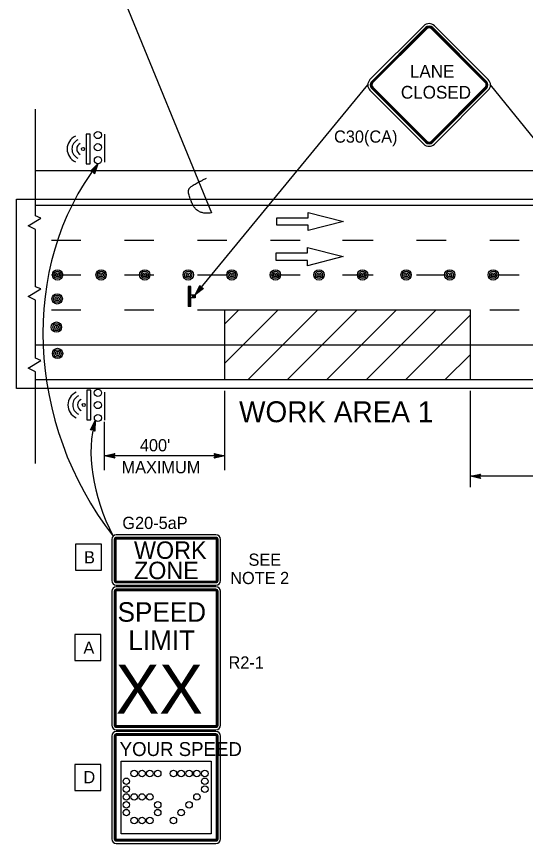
# Model space of a CAD drawing. Extents: x -893 to 867, y -474 to 712.
# Drawn here: x 22.1 to 314.1, y -169 to 305.6 of the extents above; entities that cross this region are included whole.
import ezdxf

# ---------------------------------------------------------------- set-up
doc = ezdxf.new("R2010")
doc.units = 0
for name, color, linetype in [('pp_PRESENTATION', 7, 'Continuous'), ('tcd_PVMT-MARKER', 7, 'Continuous'), ('tcd_SIGN-ROADSIDE', 7, 'Continuous'), ('tcd_SIGN-ROADSIDE-anno', 7, 'Continuous'), ('temp_TRAFFIC-CONES', 7, 'Continuous')]:
    doc.layers.add(name, color=color, linetype=linetype)

msp = doc.modelspace()

# ---------------------------------------------------------------- linework, layer by layer
at = {"layer": 'pp_PRESENTATION'}
for p, q in [((171.53, 187.96), (171.53, 190.09)), ((171.53, 190.09), (189.47, 190.09)), ((189.47, 190.09), (189.47, 193.18)), ((189.47, 193.18), (209.79, 187.96)), ((171.53, 185.84), (171.53, 187.96)), ((189.46, 185.84), (171.53, 185.84)), ((209.79, 187.96), (189.46, 182.74)), ((189.46, 182.74), (189.46, 185.84)), ((189.11, 169.92), (189.11, 173.01)), ((189.11, 173.01), (209.43, 167.8)), ((171.17, 167.8), (171.17, 169.92)), ((171.17, 169.92), (189.11, 169.92)), ((171.17, 165.67), (171.17, 167.8)), ((209.43, 167.8), (189.1, 162.58)), ((189.1, 165.67), (171.17, 165.67)), ((189.1, 162.58), (189.1, 165.67))]:
    msp.add_line(p, q, dxfattribs=at)
msp.add_lwpolyline([(22.13, 200.83), (755.65, 200.83), (755.65, 92.06), (22.13, 92.06)], close=True, dxfattribs=at)
at = {"layer": 'tcd_PVMT-MARKER'}
for p, q in [((33.07, 191.19), (33.07, 252.41)), ((33.07, 217.32), (399.43, 217.32)), ((33.07, 197.32), (399.43, 197.32)), ((33.07, 150.52), (33.07, 183.43)), ((42.09, 177.32), (59.01, 177.32)), ((84.01, 177.32), (100.93, 177.32)), ((125.93, 177.32), (142.85, 177.32)), ((167.85, 177.32), (184.77, 177.32)), ((209.12, 177.32), (226.69, 177.32)), ((251.69, 177.32), (268.61, 177.32)), ((293.61, 177.32), (310.53, 177.32)), ((42.09, 157.32), (59.01, 157.32)), ((84.01, 157.32), (100.93, 157.32)), ((125.93, 157.32), (142.85, 157.32)), ((167.85, 157.32), (184.77, 157.32)), ((209.12, 157.32), (226.69, 157.32)), ((251.69, 157.32), (268.61, 157.32)), ((293.61, 157.32), (310.53, 157.32)), ((33.07, 109.54), (33.07, 142.76)), ((42.09, 137.32), (59.01, 137.32)), ((84.01, 137.32), (100.93, 137.32)), ((125.93, 137.32), (142.85, 137.32)), ((141.58, 137.32), (282.5, 137.32)), ((141.58, 97.32), (141.58, 137.32)), ((167.85, 137.32), (184.77, 137.32)), ((209.12, 137.32), (226.69, 137.32)), ((251.69, 137.32), (268.61, 137.32)), ((282.5, 97.32), (282.5, 137.32)), ((293.61, 137.32), (310.53, 137.32)), ((33.07, 117.12), (401.52, 117.12)), ((33.07, 49.13), (33.07, 101.78)), ((33.07, 97.32), (404.2, 97.32))]:
    msp.add_line(p, q, dxfattribs=at)
for points in [[(33.07, 183.43), (28.72, 185.54), (36.01, 189.92), (33.07, 191.19)], [(33.07, 142.76), (28.72, 144.87), (36.01, 149.24), (33.07, 150.52)], [(141.58, 106.58), (172.32, 137.32)], [(141.58, 129.21), (149.69, 137.32)], [(154.95, 97.32), (194.95, 137.32)], [(177.58, 97.32), (217.58, 137.32)], [(200.2, 97.32), (240.2, 137.32)], [(222.83, 97.32), (262.83, 137.32)], [(245.46, 97.32), (282.5, 134.36)], [(33.07, 101.78), (28.72, 103.89), (36.01, 108.27), (33.07, 109.54)], [(268.08, 97.32), (282.5, 111.73)]]:
    msp.add_lwpolyline(points, dxfattribs=at)
at = {"layer": 'tcd_SIGN-ROADSIDE'}
for p, q in [((72.52, 238.02), (72.52, 221.95)), ((122.21, 150.75), (120.56, 150.75)), ((120.56, 150.75), (120.56, 139.2)), ((121.39, 150.75), (121.39, 139.2)), ((122.21, 139.2), (122.21, 150.75)), ((122.21, 145.8), (123.04, 145.8)), ((122.21, 144.98), (122.21, 144.98)), ((123.04, 144.15), (122.21, 144.15)), ((123.04, 145.8), (124.69, 145.8)), ((123.04, 145.8), (123.04, 144.15)), ((124.69, 144.15), (123.04, 144.15)), ((123.86, 145.8), (123.86, 144.15)), ((124.69, 145.8), (124.69, 144.15)), ((122.21, 139.2), (120.56, 139.2)), ((72.52, 90.03), (72.52, 73.96))]:
    msp.add_line(p, q, dxfattribs=at)
for points in [[(255.8, 300.3), (224.91, 269.42)], [(256.81, 299.29), (225.93, 268.4)], [(291.77, 268.4), (260.89, 299.29)], [(292.79, 269.42), (261.91, 300.3)], [(257.15, 298.95), (226.27, 268.06)], [(257.49, 298.61), (226.61, 267.72)], [(291.09, 267.72), (260.21, 298.61)], [(291.43, 268.06), (260.55, 298.95)], [(224.91, 263.31), (255.8, 232.43)], [(225.93, 264.33), (256.81, 233.44)], [(226.27, 264.67), (257.15, 233.78)], [(226.61, 265.01), (257.49, 234.12)], [(260.21, 234.12), (291.09, 265.01)], [(260.55, 233.78), (291.43, 264.67)], [(260.89, 233.44), (291.77, 264.33)], [(261.91, 232.43), (292.79, 263.31)], [(76.76, 5.49), (76.76, -18.13)], [(78.19, 5.49), (78.19, -18.13)], [(78.67, 5.49), (78.67, -18.13)], [(79.14, 5.73), (79.14, -18.14)], [(136.56, 5.73), (79.14, 5.73)], [(136.56, 8.11), (79.38, 8.11)], [(136.56, 6.68), (79.38, 6.68)], [(136.56, 6.21), (79.38, 6.21)], [(136.8, -18.37), (136.8, 5.49)], [(137.27, -18.15), (137.27, 5.49)], [(137.75, -18.13), (137.75, 5.49)], [(139.17, -18.13), (139.17, 5.49)], [(79.38, -18.37), (136.8, -18.37)], [(79.38, -18.84), (136.56, -18.84)], [(79.38, -19.32), (136.56, -19.32)], [(79.38, -20.75), (136.56, -20.75)], [(136.56, -21.67), (79.38, -21.67)], [(136.56, -23.09), (79.38, -23.09)], [(136.56, -23.57), (79.38, -23.57)], [(76.76, -24.28), (76.76, -101.15)], [(78.19, -24.28), (78.19, -101.15)], [(78.67, -24.28), (78.67, -101.15)], [(79.14, -24.27), (79.14, -101.16)], [(136.56, -24.05), (79.38, -24.05)], [(136.8, -101.16), (136.8, -24.28)], [(137.27, -101.17), (137.27, -24.28)], [(137.75, -101.15), (137.75, -24.28)], [(139.17, -101.15), (139.17, -24.28)], [(79.38, -101.39), (136.56, -101.39)], [(79.38, -101.86), (136.56, -101.86)], [(79.38, -102.34), (136.56, -102.34)], [(79.38, -103.77), (136.56, -103.77)], [(76.76, -107.35), (76.76, -166.4)], [(78.19, -107.35), (78.19, -166.4)], [(78.67, -107.35), (78.67, -166.4)], [(79.14, -107.33), (79.14, -166.42)], [(136.56, -104.73), (79.38, -104.73)], [(136.56, -106.16), (79.38, -106.16)], [(136.56, -106.63), (79.38, -106.63)], [(136.56, -107.11), (79.38, -107.11)], [(136.8, -166.41), (136.8, -107.35)], [(137.27, -166.42), (137.27, -107.35)], [(137.75, -166.4), (137.75, -107.35)], [(139.17, -166.4), (139.17, -107.35)], [(79.38, -166.64), (136.56, -166.64)], [(79.38, -167.12), (136.56, -167.12)], [(79.38, -167.59), (136.56, -167.59)], [(79.38, -169.02), (136.56, -169.02)]]:
    msp.add_lwpolyline(points, dxfattribs=at)
for points in [[(62.02, 238.09), (62.02, 221.1), (64.31, 221.1), (64.31, 238.09)], [(62.47, 91.17), (62.47, 74.18), (64.76, 74.18), (64.76, 91.17)], [(82.11, -121.87), (133.78, -121.87), (133.78, -163.58), (82.11, -163.58)]]:
    msp.add_lwpolyline(points, close=True, dxfattribs=at)
for centre, radius in [((68.81, 237.6), 2.06), ((68.81, 230.6), 2.06), ((60.26, 229.6), 0.865), ((68.82, 223.19), 2.06), ((68.81, 89.62), 2.06), ((60.71, 82.67), 0.865), ((68.81, 82.61), 2.06), ((68.82, 75.2), 2.06), ((89.62, -128.83), 1.86), ((94.12, -128.83), 1.86), ((98.62, -128.83), 1.86), ((103.12, -128.83), 1.86), ((112.12, -128.83), 1.86), ((116.62, -128.83), 1.86), ((121.12, -128.83), 1.86), ((125.62, -128.83), 1.86), ((130.12, -128.83), 1.86), ((85.12, -133.33), 1.86), ((130.12, -133.33), 1.86), ((85.12, -137.83), 1.86), ((130.12, -137.83), 1.86), ((85.12, -142.33), 1.86), ((89.62, -142.33), 1.86), ((94.12, -142.33), 1.86), ((98.62, -142.33), 1.86), ((125.62, -142.33), 1.86), ((85.12, -146.83), 1.86), ((103.12, -146.83), 1.86), ((121.12, -146.83), 1.86), ((85.12, -151.33), 1.86), ((103.12, -151.33), 1.86), ((116.62, -151.33), 1.86), ((89.62, -155.83), 1.86), ((94.12, -155.83), 1.86), ((98.62, -155.83), 1.86), ((112.12, -155.83), 1.86)]:
    msp.add_circle(centre, radius, dxfattribs=at)
for centre, radius, start, end in [((258.85, 297.25), 4.32, 45, 135), ((258.85, 297.25), 2.88, 45, 135), ((258.85, 297.25), 2.4, 45, 135), ((258.85, 297.25), 1.92, 45, 135), ((227.97, 266.37), 4.32, 135, 224.9999), ((227.97, 266.37), 2.88, 135, 224.9999), ((227.97, 266.37), 2.4, 135, 224.9999), ((227.97, 266.37), 1.92, 135, 224.9999), ((289.74, 266.37), 1.92, 315, 45), ((289.74, 266.37), 2.4, 315, 45), ((289.74, 266.37), 2.88, 315, 45), ((289.74, 266.37), 4.32, 315, 45), ((59.15, 229.6), 8.01, 114.1373, 245.8627), ((59.65, 229.6), 5.76, 114.1373, 245.8627), ((60.15, 229.6), 3.51, 114.1373, 245.8627), ((258.85, 235.48), 2.88, 225, 315), ((258.85, 235.48), 2.4, 225, 315), ((258.85, 235.48), 1.92, 225, 315), ((258.85, 235.48), 4.32, 225, 315), ((59.6, 82.67), 8.01, 114.1373, 245.8627), ((60.1, 82.67), 5.76, 114.1373, 245.8627), ((60.6, 82.67), 3.51, 114.1373, 245.8627), ((79.38, 5.49), 2.62, 90, 180), ((79.38, 5.49), 1.19, 90, 180), ((79.38, 5.49), 0.714, 90, 180), ((136.56, 5.49), 2.62, 360, 90), ((136.56, 5.49), 1.19, 360, 90), ((136.56, 5.49), 0.714, 360, 90), ((136.56, 5.49), 0.238, 360, 90), ((136.56, 5.49), 0.238, 0, 90), ((79.38, -18.13), 2.62, 180, 270), ((79.38, -18.13), 1.19, 180, 270), ((79.38, -18.13), 0.714, 180, 270), ((79.38, -18.13), 0.238, 180, 270), ((79.38, -18.13), 0.238, 180, 270), ((136.56, -18.13), 0.714, 270, 360), ((136.56, -18.13), 1.19, 270, 360), ((136.56, -18.13), 2.62, 270, 360), ((79.38, -24.28), 2.62, 90, 180), ((79.38, -24.28), 1.19, 90, 180), ((79.38, -24.28), 0.714, 90, 180), ((136.56, -24.28), 2.62, 360, 90), ((136.56, -24.28), 1.19, 360, 90), ((136.56, -24.28), 0.714, 360, 90), ((79.38, -24.28), 0.238, 90, 180), ((79.38, -24.28), 0.238, 90, 180), ((136.56, -24.28), 0.238, 360, 90), ((136.56, -24.28), 0.238, 0, 90), ((79.38, -101.15), 2.62, 180, 270), ((79.38, -101.15), 1.19, 180, 270), ((79.38, -101.15), 0.714, 180, 270), ((79.38, -101.15), 0.238, 180, 270), ((79.38, -101.15), 0.238, 180, 270), ((136.56, -101.15), 0.714, 270, 360), ((136.56, -101.15), 1.19, 270, 360), ((136.56, -101.15), 2.62, 270, 360), ((136.56, -101.15), 0.238, 270, 360), ((136.56, -101.15), 0.238, 270, 360), ((79.38, -107.35), 2.62, 90, 180), ((79.38, -107.35), 1.19, 90, 180), ((79.38, -107.35), 0.714, 90, 180), ((79.38, -107.35), 0.238, 90, 180), ((79.38, -107.35), 0.238, 90, 180), ((136.56, -107.35), 2.62, 360, 90), ((136.56, -107.35), 1.19, 360, 90), ((136.56, -107.35), 0.714, 360, 90), ((136.56, -107.35), 0.238, 360, 90), ((136.56, -107.35), 0.238, 0, 90), ((79.38, -166.4), 2.62, 180, 270), ((79.38, -166.4), 1.19, 180, 270), ((79.38, -166.4), 0.714, 180, 270), ((79.38, -166.4), 0.238, 180, 270), ((79.38, -166.4), 0.238, 180, 270), ((136.56, -166.4), 0.714, 270, 360), ((136.56, -166.4), 1.19, 270, 360), ((136.56, -166.4), 2.62, 270, 360), ((136.56, -166.4), 0.238, 270, 360), ((136.56, -166.4), 0.238, 270, 360)]:
    msp.add_arc(centre, radius, start, end, dxfattribs=at)
at = {"layer": 'tcd_SIGN-ROADSIDE-anno'}
for p, q in [((55.48, 384.44), (133.93, 192.86)), ((124.55, 145.87), (223.65, 266.37)), ((389.36, 148.53), (294.06, 266.37)), ((141.58, 45.16), (141.58, 90.69)), ((282.5, 35.58), (282.5, 90.69)), ((72.52, 45.16), (72.52, 72.93)), ((141.58, 56.11), (141.58, 72.31)), ((141.58, 53.47), (72.52, 53.47)), ((136.38, 53.47), (135.58, 54.81)), ((135.58, 54.81), (135.58, 54.81)), ((135.58, 54.81), (141.58, 53.47)), ((141.58, 53.47), (135.58, 52.14)), ((135.58, 52.14), (136.38, 53.47)), ((135.8, 54.45), (140.2, 53.47)), ((140.19, 53.46), (135.82, 52.5)), ((138.82, 53.47), (136, 52.84)), ((136.03, 54.09), (138.82, 53.47)), ((136.21, 53.75), (137.44, 53.47)), ((137.44, 53.47), (136.23, 53.2)), ((141.58, 53.47), (141.58, 53.47)), ((135.58, 52.14), (135.58, 52.14)), ((541.64, 41.72), (282.5, 41.72))]:
    msp.add_line(p, q, dxfattribs=at)
for points in [[(64.6, 216.78), (68.82, 221.13), (66.84, 215.41), (66.66, 215.77), (68.1, 219.96), (65.01, 216.78), (65.42, 216.77), (67.39, 218.81), (66.47, 216.13), (66.28, 216.49), (66.68, 217.65), (65.82, 216.77), (66.14, 216.76), (66.84, 215.41), (66.14, 216.76)], [(129.33, 149.59), (124.55, 145.87), (127.3, 151.26), (127.43, 150.88), (125.42, 146.93), (128.92, 149.66), (128.52, 149.72), (126.28, 147.97), (127.57, 150.5), (127.7, 150.11), (127.15, 149.02), (128.12, 149.78), (127.81, 149.82), (127.3, 151.26), (127.81, 149.82)], [(64.58, 68.38), (67.33, 73.77), (67.13, 67.72), (66.84, 68.02), (66.99, 72.44), (64.97, 68.49), (65.36, 68.61), (66.65, 71.14), (66.56, 68.31), (66.27, 68.6), (66.31, 69.82), (65.75, 68.72), (66.06, 68.81), (67.13, 67.72), (66.06, 68.81)], [(78.43, 52.15), (72.52, 53.47), (78.43, 54.78), (78.22, 54.43), (73.89, 53.47), (78.22, 52.5), (78.01, 52.85), (75.24, 53.47), (78.01, 54.08), (77.8, 53.73), (76.6, 53.46), (77.8, 53.2), (77.64, 53.47), (78.43, 54.78), (77.64, 53.47)], [(288.4, 40.4), (282.5, 41.72), (288.4, 43.02), (288.19, 42.68), (283.86, 41.72), (288.19, 40.75), (287.98, 41.1), (285.21, 41.71), (287.98, 42.33), (287.77, 41.98), (286.57, 41.71), (287.78, 41.44), (287.61, 41.72), (288.4, 43.02), (287.61, 41.72)], [(55.95, 2.84), (55.95, -12.16), (70.95, -12.16), (70.95, 2.84)], [(55.58, -49.03), (55.58, -64.03), (70.58, -64.03), (70.58, -49.03)], [(55.58, -123.61), (55.58, -138.61), (70.58, -138.61), (70.58, -123.61)]]:
    msp.add_lwpolyline(points, close=True, dxfattribs=at)
for centre, major_axis, ratio, start_param, end_param in [((188.61, 106.54), (-70.45, 154.03), 0.869894, 0.428975, 1.83363), ((113.05, 27.58), (-31.33, 64.44), 0.569665, 0.537959, 1.608029)]:
    msp.add_ellipse(centre, major_axis=major_axis, ratio=ratio, start_param=start_param, end_param=end_param, dxfattribs=at)
msp.add_open_spline([(133.93, 192.86), (125.82, 191.73), (120.04, 204.55), (122.11, 208.68), (131.2, 212.82)], degree=2, dxfattribs=at)
at = {"layer": 'temp_TRAFFIC-CONES'}
for centre, radius in [((45.66, 157.32), 2.97), ((45.66, 157.32), 2.08), ((45.66, 157.32), 1.19), ((45.66, 157.32), 0.297), ((70.66, 157.32), 2.97), ((70.66, 157.32), 2.08), ((70.66, 157.32), 1.19), ((70.66, 157.32), 0.297), ((95.66, 157.32), 2.97), ((95.66, 157.32), 2.08), ((95.66, 157.32), 1.19), ((95.66, 157.32), 0.297), ((120.66, 157.32), 2.97), ((120.66, 157.32), 2.08), ((120.66, 157.32), 1.19), ((120.66, 157.32), 0.297), ((145.66, 157.32), 2.97), ((145.66, 157.32), 2.08), ((145.66, 157.32), 1.19), ((145.66, 157.32), 0.297), ((170.66, 157.32), 2.97), ((170.66, 157.32), 2.08), ((170.66, 157.32), 1.19), ((170.66, 157.32), 0.297), ((195.66, 157.32), 2.97), ((195.66, 157.32), 2.08), ((195.66, 157.32), 1.19), ((195.66, 157.32), 0.297), ((220.66, 157.32), 2.97), ((220.66, 157.32), 2.08), ((220.66, 157.32), 1.19), ((220.66, 157.32), 0.297), ((245.66, 157.32), 2.97), ((245.66, 157.32), 2.08), ((245.66, 157.32), 1.19), ((245.66, 157.32), 0.297), ((270.66, 157.32), 2.97), ((270.66, 157.32), 2.08), ((270.66, 157.32), 1.19), ((270.66, 157.32), 0.297), ((295.66, 157.32), 2.97), ((295.66, 157.32), 2.08), ((295.66, 157.32), 1.19), ((295.66, 157.32), 0.297), ((45.44, 143.57), 2.97), ((45.44, 143.57), 2.08), ((45.44, 143.57), 1.19), ((45.44, 143.57), 0.297), ((45.01, 127.34), 2.97), ((45.01, 127.34), 2.08), ((45.01, 127.34), 1.19), ((45.01, 127.34), 0.297), ((45.66, 112.24), 2.97), ((45.66, 112.24), 2.08), ((45.66, 112.24), 1.19), ((45.66, 112.24), 0.297)]:
    msp.add_circle(centre, radius, dxfattribs=at)

# ---------------------------------------------------------------- texts
at = {"layer": 'tcd_SIGN-ROADSIDE'}
for s, height, p in [('LANE', 7.32, (247.81, 270.56)), ('CLOSED', 7.32, (242.63, 258.49)), ('WORK', 10, (89.52, -5.65)), ('ZONE', 10, (89.52, -17.3)), ('SPEED', 11.2, (80.1, -41.75)), ('LIMIT', 11.2, (86.26, -57.98)), ('XX', 28, (79.05, -94.48)), ('YOUR SPEED', 8, (81.27, -118.84))]:
    msp.add_text(s, height=height, dxfattribs=at).set_placement(p)
at = {"layer": 'tcd_SIGN-ROADSIDE-anno'}
for s, height, p in [('C30(CA)', 7, (204.29, 233.22)), ('WORK AREA 1', 12, (149.8, 72.77)), ("400'", 7, (92.87, 56.06)), ('MAXIMUM', 7, (82.38, 43.46)), ('G20-5aP', 7, (82.83, 11.47)), ('B', 7, (60.87, -8.25)), ('SEE', 7, (155.22, -9.63)), ('NOTE 2', 7, (144.72, -20.13)), ('A', 7, (60.5, -60.12)), ('R2-1', 7, (143.76, -68.62)), ('D', 7, (60.5, -134.48))]:
    msp.add_text(s, height=height, dxfattribs=at).set_placement(p)

doc.saveas('drawing.dxf')
